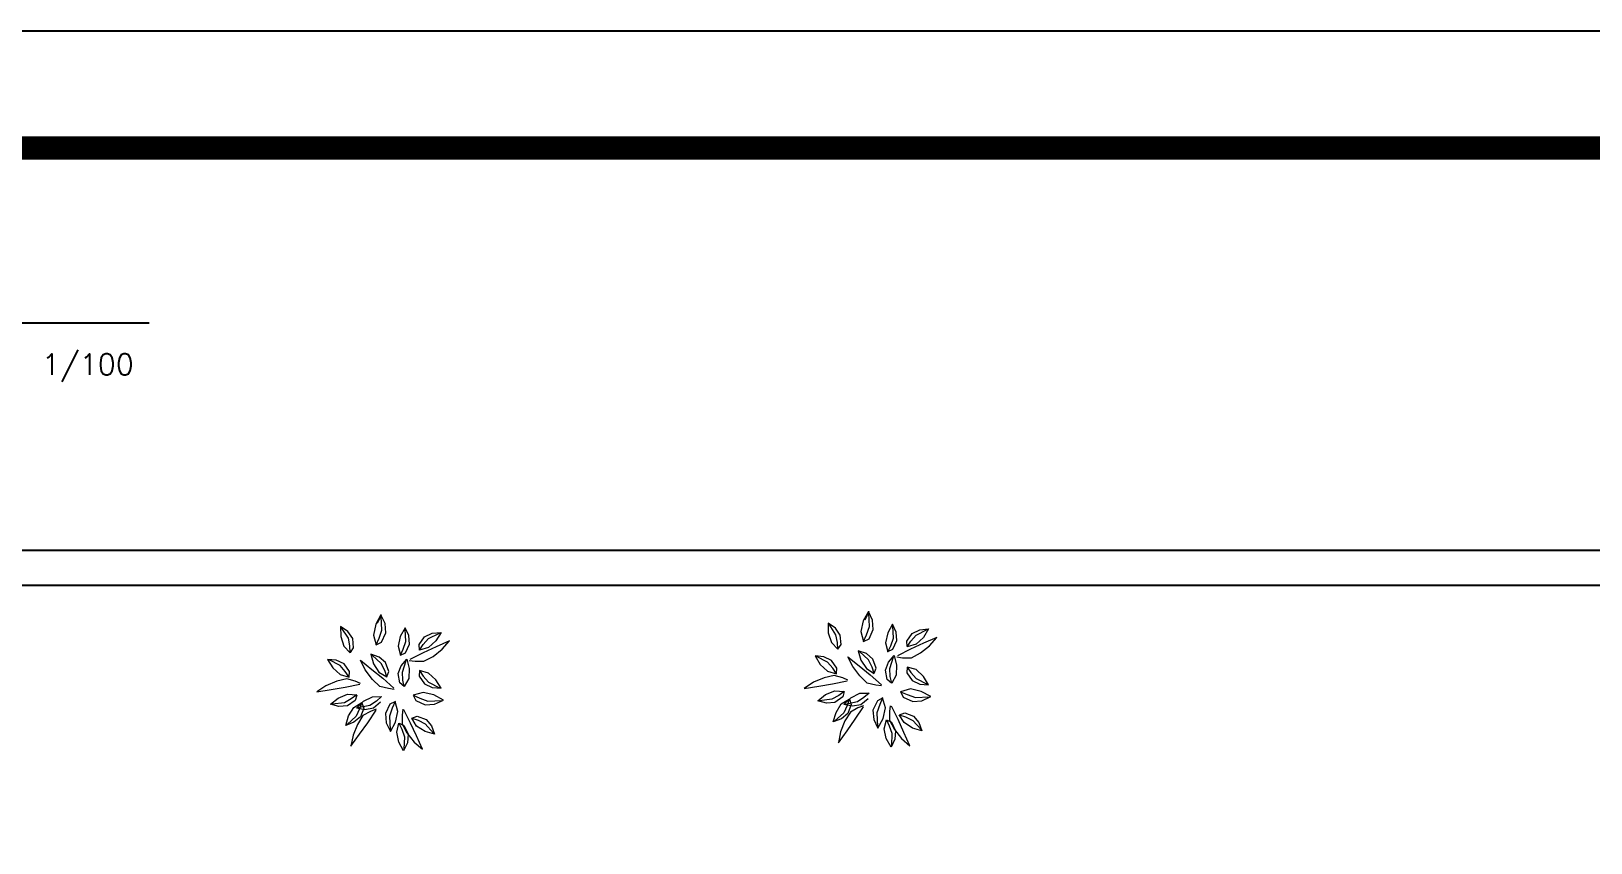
# Model space of a CAD drawing. Header units: millimetres. Extents: x -72 to 578, y 3 to 161.
# Drawn here: x 498.89 to 505.57, y 66.37 to 69.85 of the extents above; entities that cross this region are included whole.
import ezdxf
from ezdxf.enums import TextEntityAlignment as Align

# ---------------------------------------------------------------- set-up
doc = ezdxf.new("R2010")
doc.units = ezdxf.units.MM
doc.layers.get('0').update_dxf_attribs({"color": 3})
for name, color, linetype in [('-HIDRO', 8, 'Continuous'), ('COTA', 7, 'Continuous'), ('LAYER2', 5, 'Continuous'), ('TigreCad', 3, 'Continuous')]:
    doc.layers.add(name, color=color, linetype=linetype)
doc.layers.add('E-Lay-9', color=9, linetype='Continuous', lineweight=9)
doc.styles.add('ROMANS', font='romans__.ttf', dxfattribs={"height": 0.1})

# ---------------------------------------------------------------- blocks, each defined once
blk = doc.blocks.new('arb-pl48')
at = {"color": 8}
for p, q in [((0.059, 0.55), (0.01, 0.624)), ((0.01, 0.624), (0.028, 0.508)), ((-0.106, 0.447), (-0.088, 0.514)), ((-0.088, 0.514), (-0.039, 0.453)), ((-0.076, 0.404), (-0.088, 0.502)), ((0.028, 0.508), (0.047, 0.398)), ((0.095, 0.465), (0.059, 0.55)), ((0.201, 0.497), (0.147, 0.438)), ((0.268, 0.537), (0.201, 0.497)), ((0.219, 0.438), (0.264, 0.526)), ((0.262, 0.468), (0.268, 0.537)), ((-0.231, 0.328), (-0.255, 0.393)), ((-0.255, 0.393), (-0.18, 0.371)), ((-0.182, 0.31), (-0.248, 0.383)), ((-0.18, 0.371), (-0.113, 0.329)), ((-0.1, 0.379), (-0.106, 0.447)), ((-0.057, 0.318), (-0.1, 0.379)), ((-0.045, 0.349), (-0.076, 0.404)), ((-0.039, 0.453), (-0.008, 0.379)), ((-0.008, 0.379), (-0.014, 0.306)), ((0.047, 0.398), (0.071, 0.282)), ((0.114, 0.385), (0.095, 0.465)), ((0.095, 0.318), (0.114, 0.385)), ((0.147, 0.438), (0.127, 0.367)), ((0.127, 0.367), (0.171, 0.397)), ((0.171, 0.397), (0.219, 0.438)), ((0.172, 0.364), (0.233, 0.407)), ((0.233, 0.407), (0.262, 0.468)), ((0.374, 0.408), (0.321, 0.357)), ((0.45, 0.432), (0.374, 0.408)), ((0.375, 0.36), (0.436, 0.372)), ((0.433, 0.338), (0.489, 0.376)), ((0.436, 0.372), (0.519, 0.426)), ((0.528, 0.434), (0.45, 0.432)), ((0.489, 0.376), (0.528, 0.434)), ((-0.334, 0.335), (-0.42, 0.352)), ((-0.42, 0.352), (-0.325, 0.283)), ((-0.247, 0.3), (-0.334, 0.335)), ((-0.325, 0.283), (-0.234, 0.218)), ((-0.178, 0.257), (-0.247, 0.3)), ((-0.188, 0.276), (-0.231, 0.328)), ((-0.118, 0.251), (-0.188, 0.276)), ((-0.125, 0.283), (-0.182, 0.31)), ((-0.144, 0.197), (-0.178, 0.257)), ((-0.131, 0.241), (-0.118, 0.309)), ((-0.075, 0.266), (-0.125, 0.283)), ((-0.118, 0.309), (-0.064, 0.253)), ((-0.076, 0.265), (-0.118, 0.251)), ((-0.097, 0.201), (-0.117, 0.297)), ((-0.113, 0.329), (-0.075, 0.266)), ((-0.064, 0.253), (-0.028, 0.182)), ((-0.015, 0.306), (-0.057, 0.318)), ((-0.014, 0.306), (-0.045, 0.349)), ((0.077, 0.276), (0.095, 0.318)), ((0.128, 0.367), (0.172, 0.364)), ((0.184, 0.238), (0.262, 0.277)), ((0.262, 0.277), (0.189, 0.186)), ((0.321, 0.357), (0.375, 0.36)), ((0.322, 0.356), (0.359, 0.331)), ((0.359, 0.331), (0.433, 0.338)), ((-0.234, 0.218), (-0.135, 0.153)), ((-0.127, 0.153), (-0.144, 0.197)), ((-0.119, 0.174), (-0.131, 0.241)), ((-0.071, 0.117), (-0.119, 0.174)), ((-0.062, 0.149), (-0.097, 0.201)), ((-0.026, 0.109), (-0.062, 0.149)), ((-0.028, 0.182), (-0.026, 0.109)), ((0.053, 0.123), (0.109, 0.182)), ((0.109, 0.182), (0.184, 0.238)), ((0.189, 0.186), (0.118, 0.1)), ((0.167, 0.13), (0.129, 0.067)), ((0.234, 0.173), (0.167, 0.13)), ((0.309, 0.195), (0.234, 0.173)), ((0.236, 0.112), (0.302, 0.185)), ((0.242, 0.078), (0.286, 0.129)), ((0.286, 0.129), (0.309, 0.195)), ((0.461, 0.174), (0.382, 0.152)), ((0.382, 0.153), (0.404, 0.109)), ((0.382, 0.152), (0.435, 0.128)), ((0.435, 0.128), (0.5, 0.106)), ((0.546, 0.155), (0.461, 0.174)), ((0.621, 0.114), (0.546, 0.155)), ((0.621, 0.111), (0.552, 0.143)), ((-0.235, 0.072), (-0.304, 0.039)), ((-0.304, 0.039), (-0.229, -0.002)), ((-0.183, 0.047), (-0.291, 0.042)), ((-0.161, 0.078), (-0.235, 0.072)), ((-0.118, 0.024), (-0.183, 0.047)), ((-0.087, 0.043), (-0.161, 0.078)), ((-0.144, -0.021), (-0.065, 0.001)), ((-0.065, 0.001), (-0.118, 0.024)), ((-0.065, -0.001), (-0.087, 0.043)), ((0.03, 0.009), (0.036, 0.055)), ((0.036, 0.055), (0.053, 0.123)), ((0.118, 0.1), (0.039, 0.011)), ((0.129, 0.067), (0.179, 0.084)), ((0.13, 0.067), (0.172, 0.052)), ((0.172, 0.052), (0.242, 0.078)), ((0.179, 0.084), (0.236, 0.112)), ((0.404, 0.109), (0.478, 0.075)), ((0.478, 0.075), (0.552, 0.081)), ((0.5, 0.106), (0.608, 0.111)), ((0.552, 0.081), (0.621, 0.114)), ((-0.456, -0.066), (-0.387, -0.028)), ((-0.393, -0.096), (-0.456, -0.066)), ((-0.345, -0.073), (-0.444, -0.068)), ((-0.326, -0.101), (-0.393, -0.096)), ((-0.387, -0.028), (-0.31, -0.011)), ((-0.314, -0.092), (-0.387, -0.149)), ((-0.286, -0.052), (-0.345, -0.073)), ((-0.338, -0.168), (-0.237, -0.121)), ((-0.258, -0.07), (-0.326, -0.101)), ((-0.242, -0.053), (-0.314, -0.092)), ((-0.31, -0.011), (-0.238, -0.029)), ((-0.238, -0.029), (-0.286, -0.052)), ((-0.238, -0.03), (-0.258, -0.07)), ((-0.173, -0.054), (-0.242, -0.053)), ((-0.237, -0.121), (-0.131, -0.068)), ((-0.229, -0.002), (-0.144, -0.021)), ((-0.127, -0.06), (-0.173, -0.054)), ((0.052, -0.07), (0.081, -0.036)), ((0.052, -0.071), (0.104, -0.06)), ((0.116, -0.106), (0.052, -0.071)), ((0.081, -0.036), (0.155, -0.023)), ((0.104, -0.06), (0.167, -0.056)), ((0.195, -0.11), (0.116, -0.106)), ((0.155, -0.023), (0.218, -0.046)), ((0.167, -0.056), (0.26, -0.086)), ((0.271, -0.091), (0.195, -0.11)), ((0.218, -0.046), (0.271, -0.091)), ((0.26, -0.111), (0.254, -0.157)), ((0.321, -0.221), (0.268, -0.116)), ((0.373, -0.022), (0.301, -0.04)), ((0.301, -0.04), (0.349, -0.063)), ((0.302, -0.041), (0.321, -0.081)), ((0.321, -0.081), (0.389, -0.112)), ((0.349, -0.063), (0.409, -0.084)), ((0.45, -0.039), (0.373, -0.022)), ((0.389, -0.112), (0.456, -0.107)), ((0.409, -0.084), (0.507, -0.079)), ((0.519, -0.077), (0.45, -0.039)), ((0.456, -0.107), (0.519, -0.077)), ((-0.387, -0.149), (-0.445, -0.215)), ((-0.445, -0.215), (-0.338, -0.168)), ((-0.326, -0.311), (-0.304, -0.236)), ((-0.243, -0.238), (-0.316, -0.304)), ((-0.304, -0.236), (-0.261, -0.169)), ((-0.261, -0.169), (-0.198, -0.131)), ((-0.209, -0.244), (-0.26, -0.287)), ((-0.215, -0.181), (-0.243, -0.238)), ((-0.198, -0.131), (-0.215, -0.181)), ((-0.183, -0.174), (-0.209, -0.244)), ((-0.198, -0.132), (-0.183, -0.174)), ((-0.059, -0.163), (-0.093, -0.238)), ((-0.093, -0.238), (-0.087, -0.311)), ((-0.039, -0.194), (-0.062, -0.259)), ((-0.015, -0.142), (-0.059, -0.163)), ((-0.016, -0.142), (-0.039, -0.194)), ((0.006, -0.22), (-0.016, -0.142)), ((-0.013, -0.305), (0.006, -0.22)), ((0.073, -0.232), (0.045, -0.293)), ((0.134, -0.19), (0.073, -0.232)), ((0.136, -0.222), (0.088, -0.264)), ((0.179, -0.193), (0.134, -0.19)), ((0.18, -0.193), (0.136, -0.222)), ((0.16, -0.264), (0.18, -0.193)), ((0.254, -0.157), (0.253, -0.227)), ((0.253, -0.227), (0.292, -0.299)), ((0.368, -0.323), (0.321, -0.221)), ((0.361, -0.264), (0.341, -0.193)), ((0.341, -0.193), (0.385, -0.222)), ((0.342, -0.193), (0.386, -0.19)), ((0.385, -0.222), (0.433, -0.264)), ((0.386, -0.19), (0.447, -0.232)), ((0.447, -0.232), (0.476, -0.293)), ((-0.26, -0.287), (-0.326, -0.311)), ((-0.087, -0.311), (-0.054, -0.381)), ((-0.062, -0.259), (-0.057, -0.368)), ((-0.054, -0.381), (-0.013, -0.305)), ((0.045, -0.293), (0.039, -0.363)), ((0.039, -0.363), (0.106, -0.322)), ((0.088, -0.264), (0.043, -0.351)), ((0.106, -0.322), (0.16, -0.264)), ((0.292, -0.299), (0.349, -0.372)), ((0.415, -0.322), (0.361, -0.264)), ((0.415, -0.43), (0.368, -0.323)), ((0.482, -0.363), (0.415, -0.322)), ((0.433, -0.264), (0.477, -0.351)), ((0.476, -0.293), (0.482, -0.363)), ((0.349, -0.372), (0.415, -0.43))]:
    blk.add_line(p, q, dxfattribs=at)
blk = doc.blocks.new('A$C55E71383')
at = {"layer": 'E-Lay-9', "color": 0, "xscale": 0.5399999999999991, "yscale": 0.5399999999999991, "zscale": 0.5399999999999991, "rotation": 179.9999999999999}
blk.add_blockref('arb-pl48', (0, 0), dxfattribs=at)
blk = doc.blocks.new('ÁGUA 1')
at = {"layer": '-HIDRO'}
for p, q in [((576.6141, 143.2428), (565.6141, 143.2428)), ((576.4641, 143.0928), (565.7641, 143.0928))]:
    blk.add_line(p, q, dxfattribs=at)
at = {"layer": '-HIDRO', "rotation": 270}
for p in [(571.2146, 142.6323), (573.3029, 142.6471)]:
    blk.add_blockref('A$C55E71383', p, dxfattribs=at)

msp = doc.modelspace()

# ---------------------------------------------------------------- linework, layer by layer
at = {"layer": 'COTA'}
msp.add_lwpolyline([(492.955, 40.1476), (533.755, 40.1476), (533.755, 69.8476), (492.955, 69.8476)], close=True, dxfattribs=at)
at = {"layer": 'COTA', "const_width": 0.1}
msp.add_lwpolyline([(493.455, 40.6476), (533.255, 40.6476), (533.255, 69.3476), (493.455, 69.3476)], close=True, dxfattribs=at)
at = {"layer": 'LAYER2', "color": 5}
msp.add_line((499.3928, 68.5978), (495.5964, 68.5978), dxfattribs=at)

# ---------------------------------------------------------------- block references
at = {"layer": 'TigreCad'}
msp.add_blockref('ÁGUA 1', (-70.767, -75.6182), dxfattribs=at)

# ---------------------------------------------------------------- texts
at = {"layer": 'LAYER2', "style": 'ROMANS'}
msp.add_text('1/100', height=0.09, dxfattribs=at).set_placement((498.9335, 68.4672), align=Align.TOP_LEFT)

doc.saveas('drawing.dxf')
